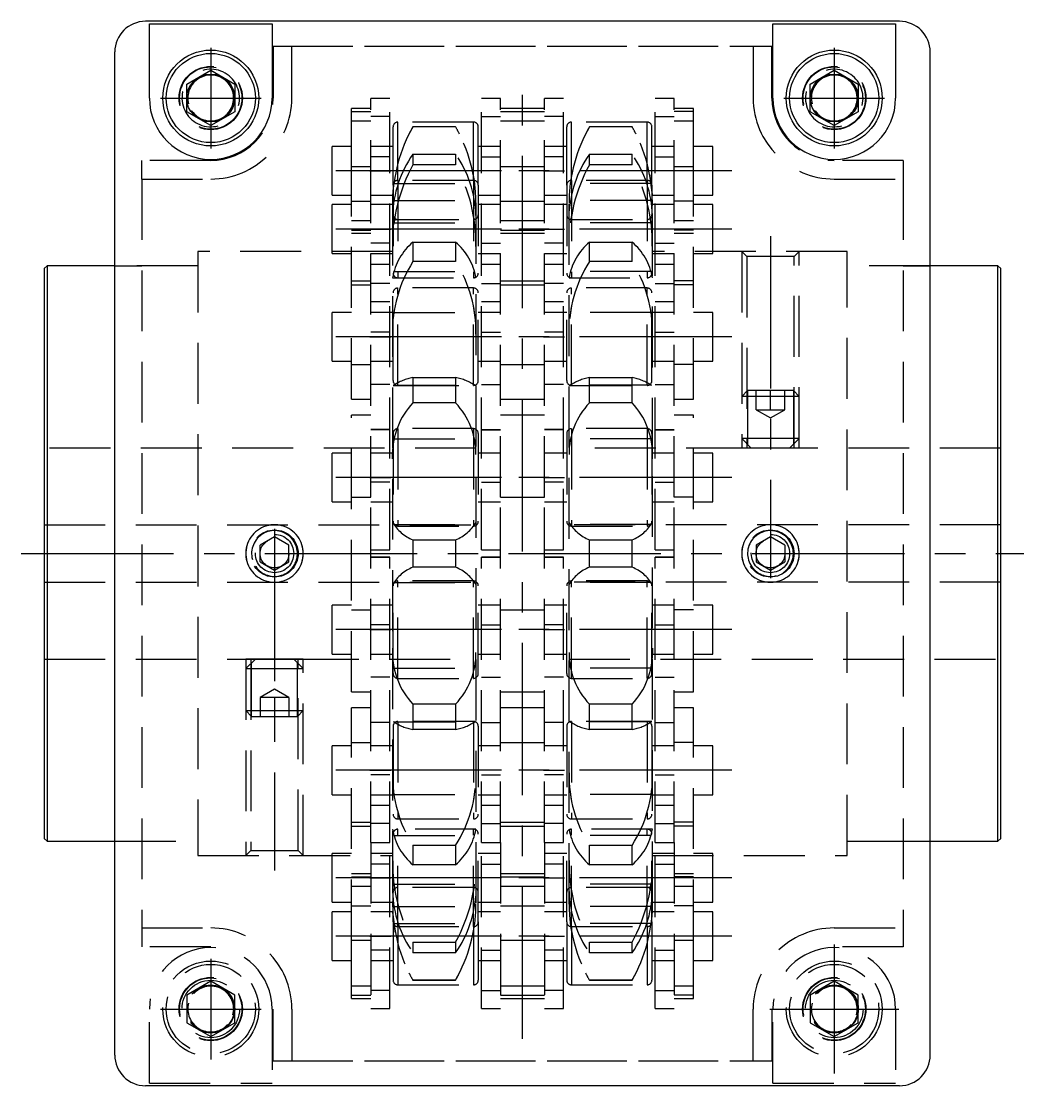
# Model space of a CAD drawing. Extents: x -2 to 243, y -8 to 259.
# Drawn here: x -2.4 to 102.1, y 147.9 to 258.9 of the extents above; entities that cross this region are included whole.
import ezdxf

# ---------------------------------------------------------------- set-up
doc = ezdxf.new("R2010")
doc.units = 0
doc.header["$LTSCALE"] = 0.5
doc.linetypes.add('CENTER', pattern=[50.8, 31.75, -6.35, 6.35, -6.35])
doc.linetypes.add('DASHED', pattern=[19.05, 12.7, -6.35])
for name, color, linetype in [('MSM_CENTER', 1, 'CENTER'), ('MSM_CONTINUOUS', 7, 'CONTINUOUS'), ('MSM_DASHED', 4, 'DASHED')]:
    doc.layers.add(name, color=color, linetype=linetype)

msp = doc.modelspace()

# ---------------------------------------------------------------- linework, layer by layer
at = {"layer": 'MSM_CENTER'}
for p, q in [((17.35, 256.1), (17.35, 245.6)), ((82.35, 256.1), (82.35, 245.6)), ((49.85, 152.75), (49.85, 253.95)), ((12.1, 250.85), (22.6, 250.85)), ((77.1, 250.85), (87.6, 250.85)), ((71.68, 243.26), (28.01, 243.26)), ((33.93, 243.26), (36.13, 243.26)), ((47.67, 243.26), (45.47, 243.26)), ((52.03, 243.26), (54.23, 243.26)), ((65.77, 243.26), (63.57, 243.26)), ((71.68, 237.18), (28.01, 237.18)), ((33.93, 237.18), (36.13, 237.18)), ((47.67, 237.18), (45.47, 237.18)), ((52.03, 237.18), (54.23, 237.18)), ((65.77, 237.18), (63.57, 237.18)), ((75.7, 236.43), (75.7, 200.77)), ((71.68, 225.96), (28.01, 225.96)), ((33.93, 225.96), (36.13, 225.96)), ((47.67, 225.96), (45.47, 225.96)), ((52.03, 225.96), (54.23, 225.96)), ((65.77, 225.96), (63.57, 225.96)), ((71.68, 211.29), (28.01, 211.29)), ((33.93, 211.29), (36.13, 211.29)), ((47.67, 211.29), (45.47, 211.29)), ((52.03, 211.29), (54.23, 211.29)), ((65.77, 211.29), (63.57, 211.29)), ((24, 205.93), (24, 170.28)), ((-2.4, 203.35), (102.1, 203.35)), ((71.68, 195.41), (28.01, 195.41)), ((33.93, 195.42), (36.13, 195.42)), ((47.67, 195.42), (45.47, 195.42)), ((52.03, 195.42), (54.23, 195.42)), ((65.77, 195.42), (63.57, 195.42)), ((71.68, 180.75), (28.01, 180.75)), ((33.93, 180.75), (36.13, 180.75)), ((47.67, 180.75), (45.47, 180.75)), ((52.03, 180.75), (54.23, 180.75)), ((65.77, 180.75), (63.57, 180.75)), ((71.68, 169.52), (28.01, 169.52)), ((33.93, 169.52), (36.13, 169.52)), ((47.67, 169.52), (45.47, 169.52)), ((52.03, 169.52), (54.23, 169.52)), ((65.77, 169.52), (63.57, 169.52)), ((71.68, 163.45), (28.01, 163.45)), ((33.93, 163.45), (36.13, 163.45)), ((47.67, 163.45), (45.47, 163.45)), ((52.03, 163.45), (54.23, 163.45)), ((65.77, 163.45), (63.57, 163.45)), ((82.35, 162.57), (82.35, 149.13)), ((17.35, 161.1), (17.35, 150.6)), ((12.1, 155.85), (22.6, 155.85)), ((75.63, 155.85), (89.07, 155.85))]:
    msp.add_line(p, q, dxfattribs=at)
at = {"layer": 'MSM_CONTINUOUS'}
for p, q in [((89.15, 258.85), (10.55, 258.85)), ((89.15, 258.85), (10.55, 258.85)), ((10.95, 250.85), (10.95, 258.57)), ((10.95, 258.57), (23.75, 258.57)), ((23.75, 258.57), (23.75, 250.85)), ((75.95, 250.85), (75.95, 258.57)), ((75.95, 258.57), (88.75, 258.57)), ((88.75, 258.57), (88.75, 250.85)), ((7.35, 151.05), (7.35, 255.65)), ((92.35, 151.05), (92.35, 255.65)), ((14.85, 252.3), (17.35, 253.74)), ((17.35, 253.74), (19.85, 252.3)), ((79.85, 252.3), (82.35, 253.74)), ((82.35, 253.74), (84.85, 252.3)), ((14.85, 249.41), (14.85, 252.3)), ((19.85, 252.3), (19.85, 249.41)), ((79.85, 249.41), (79.85, 252.3)), ((84.85, 252.3), (84.85, 249.41)), ((17.35, 247.97), (14.85, 249.41)), ((19.85, 249.41), (17.35, 247.97)), ((82.35, 247.97), (79.85, 249.41)), ((84.85, 249.41), (82.35, 247.97)), ((0.28, 233.35), (0, 233.07)), ((0.28, 233.35), (0.28, 173.35)), ((7.35, 233.35), (0.28, 233.35)), ((99.42, 233.35), (92.35, 233.35)), ((99.7, 233.07), (99.42, 233.35)), ((99.42, 173.35), (99.42, 233.35)), ((0, 233.07), (0, 173.63)), ((99.7, 173.63), (99.7, 233.07)), ((0, 173.63), (0.28, 173.35)), ((0.28, 173.35), (7.35, 173.35)), ((92.35, 173.35), (99.42, 173.35)), ((99.42, 173.35), (99.7, 173.63)), ((89.15, 147.85), (10.55, 147.85)), ((89.15, 147.85), (10.55, 147.85))]:
    msp.add_line(p, q, dxfattribs=at)
for centre, radius in [((17.35, 250.85), 5), ((17.35, 250.85), 4.65), ((82.35, 250.85), 5), ((82.35, 250.85), 4.65), ((17.35, 250.85), 2.5), ((82.35, 250.85), 2.5)]:
    msp.add_circle(centre, radius, dxfattribs=at)
for centre, radius, start, end in [((10.55, 255.65), 3.2, 90, 180), ((10.55, 255.65), 3.2, 90, 180), ((89.15, 255.65), 3.2, 0, 90), ((89.15, 255.65), 3.2, 0, 90), ((17.35, 250.85), 6.4, 180, 0), ((82.35, 250.85), 6.4, 180, 0), ((10.55, 151.05), 3.2, 180, 270), ((10.55, 151.05), 3.2, 180, 270), ((89.15, 151.05), 3.2, 270, 0), ((89.15, 151.05), 3.2, 270, 0)]:
    msp.add_arc(centre, radius, start, end, dxfattribs=at)
at = {"layer": 'MSM_DASHED'}
for p, q in [((23.85, 256.25), (23.85, 250.85)), ((23.85, 256.25), (75.85, 256.25)), ((25.8, 250.85), (25.8, 256.25)), ((25.8, 256.25), (73.9, 256.25)), ((73.9, 256.25), (73.9, 250.85)), ((75.85, 250.85), (75.85, 256.25)), ((34.03, 249.76), (32.03, 249.76)), ((32.03, 243.69), (32.03, 249.76)), ((36.03, 250.8), (34.03, 250.8)), ((34.03, 240.09), (34.03, 250.8)), ((36.03, 250.8), (34.03, 250.8)), ((36.03, 233.5), (36.03, 250.8)), ((47.57, 250.8), (45.57, 250.8)), ((45.57, 233.5), (45.57, 250.8)), ((47.57, 250.8), (45.57, 250.8)), ((47.57, 240.09), (47.57, 250.8)), ((52.13, 249.76), (47.57, 249.76)), ((54.13, 250.8), (52.13, 250.8)), ((52.13, 240.09), (52.13, 250.8)), ((54.13, 250.8), (52.13, 250.8)), ((54.13, 233.5), (54.13, 250.8)), ((65.67, 250.8), (63.67, 250.8)), ((63.67, 233.5), (63.67, 250.8)), ((65.67, 250.8), (63.67, 250.8)), ((65.67, 240.09), (65.67, 250.8)), ((67.67, 249.76), (65.67, 249.76)), ((67.67, 243.69), (67.67, 249.76)), ((32.03, 249.43), (34.03, 249.43)), ((36.03, 248.92), (34.03, 248.92)), ((36.03, 248.92), (34.03, 248.92)), ((45.57, 248.92), (47.57, 248.92)), ((45.57, 248.92), (47.57, 248.92)), ((47.57, 249.43), (52.13, 249.43)), ((54.13, 248.92), (52.13, 248.92)), ((54.13, 248.92), (52.13, 248.92)), ((63.67, 248.92), (65.67, 248.92)), ((63.67, 248.92), (65.67, 248.92)), ((67.67, 249.43), (65.67, 249.43)), ((32.03, 248.47), (34.03, 248.47)), ((36.36, 241.76), (36.36, 247.84)), ((36.86, 242.26), (36.86, 248.34)), ((44.74, 248.34), (36.86, 248.34)), ((42.87, 247.85), (38.43, 247.85)), ((38.43, 247.85), (38.43, 247.83)), ((42.87, 247.83), (38.43, 247.83)), ((42.87, 247.85), (42.87, 247.83)), ((44.74, 242.26), (44.74, 248.34)), ((45.24, 241.76), (45.24, 247.84)), ((47.57, 248.47), (52.13, 248.47)), ((54.46, 241.76), (54.46, 247.84)), ((62.84, 248.34), (54.96, 248.34)), ((54.96, 242.26), (54.96, 248.34)), ((61.27, 247.85), (56.83, 247.85)), ((56.83, 247.83), (56.83, 247.85)), ((61.27, 247.83), (56.83, 247.83)), ((61.27, 247.83), (61.27, 247.85)), ((62.84, 242.26), (62.84, 248.34)), ((63.34, 241.76), (63.34, 247.84)), ((65.67, 248.47), (67.67, 248.47)), ((30, 240.71), (30, 245.8)), ((32.03, 245.8), (30, 245.8)), ((36.36, 245.8), (34.03, 245.8)), ((36.03, 245.8), (34.03, 245.8)), ((47.57, 245.8), (45.24, 245.8)), ((47.57, 245.8), (45.57, 245.8)), ((54.46, 245.8), (52.13, 245.8)), ((54.13, 245.8), (52.13, 245.8)), ((65.67, 245.8), (63.34, 245.8)), ((65.67, 245.8), (63.67, 245.8)), ((69.7, 245.8), (67.67, 245.8)), ((69.7, 240.71), (69.7, 245.8)), ((10.15, 242.4), (10.15, 244.35)), ((17.35, 244.35), (10.15, 244.35)), ((36.03, 244.7), (34.03, 244.7)), ((36.03, 244.7), (34.03, 244.7)), ((38.43, 244.99), (42.87, 244.99)), ((38.43, 244.99), (38.43, 243.89)), ((42.87, 244.99), (42.87, 243.89)), ((45.57, 244.7), (47.57, 244.7)), ((45.57, 244.7), (47.57, 244.7)), ((54.13, 244.7), (52.13, 244.7)), ((54.13, 244.7), (52.13, 244.7)), ((56.83, 244.99), (61.27, 244.99)), ((56.83, 243.89), (56.83, 244.99)), ((61.27, 243.89), (61.27, 244.99)), ((63.67, 244.7), (65.67, 244.7)), ((63.67, 244.7), (65.67, 244.7)), ((89.55, 244.35), (82.35, 244.35)), ((89.55, 244.35), (89.55, 242.4)), ((34.03, 243.69), (32.03, 243.69)), ((32.03, 219.45), (32.03, 243.69)), ((42.87, 243.89), (38.43, 243.89)), ((52.13, 243.69), (47.57, 243.69)), ((61.27, 243.89), (56.83, 243.89)), ((67.67, 243.69), (65.67, 243.69)), ((67.67, 219.45), (67.67, 243.69)), ((10.15, 242.4), (10.15, 162.35)), ((10.15, 242.4), (17.35, 242.4)), ((36.46, 242.06), (36.44, 241.93)), ((44.74, 242.26), (36.86, 242.26)), ((36.86, 242.26), (36.86, 232.1)), ((44.74, 242.26), (44.74, 232.1)), ((44.81, 242.25), (44.76, 242.58)), ((44.86, 241.93), (44.81, 242.25)), ((54.89, 242.25), (54.84, 241.93)), ((54.94, 242.57), (54.89, 242.25)), ((62.84, 242.26), (54.96, 242.26)), ((54.96, 242.26), (54.96, 232.1)), ((62.84, 242.26), (62.84, 232.1)), ((63.26, 241.93), (63.24, 242.05)), ((82.35, 242.4), (89.55, 242.4)), ((89.55, 242.4), (89.55, 162.35)), ((36.33, 240.7), (36.35, 241.08)), ((36.35, 241.08), (36.44, 241.93)), ((36.36, 241.76), (36.36, 232.6)), ((36.44, 241.93), (44.86, 241.93)), ((45.24, 241.76), (45.24, 232.6)), ((54.46, 241.76), (54.46, 232.6)), ((63.26, 241.93), (54.84, 241.93)), ((63.34, 241.76), (63.34, 232.6)), ((63.34, 241.15), (63.37, 240.7)), ((30, 240.71), (32.03, 240.71)), ((32.03, 240.09), (34.03, 240.09)), ((34.03, 240.71), (36.36, 240.71)), ((34.03, 240.71), (36.03, 240.71)), ((34.03, 209.23), (34.03, 240.09)), ((36.3, 239.91), (36.3, 239.65)), ((36.44, 240.15), (36.38, 239.68)), ((36.44, 240.15), (44.86, 240.15)), ((45, 239.91), (45, 166.79)), ((45.24, 240.71), (47.57, 240.71)), ((45.57, 240.71), (47.57, 240.71)), ((47.57, 240.09), (52.13, 240.09)), ((47.57, 209.23), (47.57, 240.09)), ((52.13, 240.71), (54.46, 240.71)), ((52.13, 240.71), (54.13, 240.71)), ((52.13, 209.23), (52.13, 240.09)), ((54.7, 166.79), (54.7, 239.91)), ((63.26, 240.15), (54.84, 240.15)), ((63.32, 239.67), (63.26, 240.15)), ((63.34, 240.71), (65.67, 240.71)), ((63.4, 239.65), (63.4, 239.91)), ((63.67, 240.71), (65.67, 240.71)), ((67.67, 240.09), (65.67, 240.09)), ((65.67, 209.23), (65.67, 240.09)), ((67.67, 240.71), (69.7, 240.71)), ((30, 234.64), (30, 239.73)), ((32.03, 239.73), (30, 239.73)), ((36.36, 239.73), (34.03, 239.73)), ((36.03, 239.73), (34.03, 239.73)), ((36.3, 239.72), (36.31, 192.86)), ((36.38, 239.68), (36.36, 239.54)), ((47.57, 239.73), (45.24, 239.73)), ((47.57, 239.73), (45.57, 239.73)), ((54.46, 239.73), (52.13, 239.73)), ((54.13, 239.73), (52.13, 239.73)), ((63.35, 239.49), (63.32, 239.67)), ((65.67, 239.73), (63.34, 239.73)), ((63.4, 213.22), (63.4, 239.72)), ((65.67, 239.73), (63.67, 239.73)), ((69.7, 239.73), (67.67, 239.73)), ((69.7, 234.64), (69.7, 239.73)), ((34.03, 238.04), (32.03, 238.04)), ((36.3, 238.18), (45, 238.18)), ((36.35, 236.93), (36.44, 237.83)), ((36.44, 237.83), (44.86, 237.83)), ((36.86, 238.18), (44.74, 238.18)), ((44.86, 237.83), (44.76, 238.5)), ((52.13, 238.04), (47.57, 238.04)), ((54.7, 238.18), (63.4, 238.18)), ((54.94, 238.49), (54.84, 237.83)), ((63.26, 237.83), (54.84, 237.83)), ((54.96, 238.18), (62.84, 238.18)), ((67.67, 238.04), (65.67, 238.04)), ((32.03, 237.08), (34.03, 237.08)), ((32.03, 236.75), (34.03, 236.75)), ((47.57, 237.08), (52.13, 237.08)), ((47.57, 236.75), (52.13, 236.75)), ((67.67, 237.08), (65.67, 237.08)), ((65.67, 236.75), (67.67, 236.75)), ((36.03, 235.73), (34.03, 235.73)), ((36.03, 235.73), (34.03, 235.73)), ((38.43, 235.82), (42.87, 235.82)), ((38.43, 235.82), (38.43, 233.79)), ((42.87, 235.82), (42.87, 233.79)), ((45.57, 235.73), (47.57, 235.73)), ((45.57, 235.73), (47.57, 235.73)), ((54.13, 235.73), (52.13, 235.73)), ((54.13, 235.73), (52.13, 235.73)), ((56.83, 235.82), (61.27, 235.82)), ((56.83, 233.79), (56.83, 235.82)), ((61.27, 233.79), (61.27, 235.82)), ((63.67, 235.73), (65.67, 235.73)), ((63.67, 235.73), (65.67, 235.73)), ((16, 234.85), (16, 171.85)), ((36.3, 234.85), (16, 234.85)), ((30, 234.64), (32.03, 234.64)), ((34.03, 234.64), (36.36, 234.64)), ((34.03, 234.64), (36.03, 234.64)), ((45.24, 234.64), (47.57, 234.64)), ((45.57, 234.64), (47.57, 234.64)), ((52.13, 234.64), (54.46, 234.64)), ((52.13, 234.64), (54.13, 234.64)), ((63.34, 234.64), (65.67, 234.64)), ((83.7, 234.85), (63.4, 234.85)), ((63.67, 234.64), (65.67, 234.64)), ((67.67, 234.64), (69.7, 234.64)), ((72.7, 234.85), (72.7, 214.35)), ((72.7, 234.85), (73.24, 234.31)), ((73.24, 234.31), (73.24, 214.35)), ((78.16, 234.31), (73.24, 234.31)), ((78.16, 234.31), (78.7, 234.85)), ((78.16, 214.35), (78.16, 234.31)), ((78.7, 214.35), (78.7, 234.85)), ((83.7, 171.85), (83.7, 234.85)), ((7.35, 233.35), (10.15, 233.35)), ((7.35, 233.35), (10.15, 233.35)), ((16, 233.35), (7.35, 233.35)), ((36.03, 233.5), (34.03, 233.5)), ((36.03, 233.5), (34.03, 233.5)), ((36.03, 203.75), (36.03, 233.5)), ((42.87, 233.79), (38.43, 233.79)), ((47.57, 233.5), (45.57, 233.5)), ((45.57, 203.75), (45.57, 233.5)), ((47.57, 233.5), (45.57, 233.5)), ((54.13, 233.5), (52.13, 233.5)), ((54.13, 233.5), (52.13, 233.5)), ((54.13, 203.75), (54.13, 233.5)), ((61.27, 233.79), (56.83, 233.79)), ((65.67, 233.5), (63.67, 233.5)), ((63.67, 203.75), (63.67, 233.5)), ((65.67, 233.5), (63.67, 233.5)), ((92.35, 233.35), (83.7, 233.35)), ((89.55, 233.35), (92.35, 233.35)), ((89.55, 233.35), (92.35, 233.35)), ((36.3, 232.1), (45, 232.1)), ((36.44, 232.77), (44.86, 232.77)), ((45, 232.1), (44.99, 232.17)), ((54.7, 232.1), (63.4, 232.1)), ((63.26, 232.77), (54.84, 232.77)), ((32.03, 231.77), (34.03, 231.77)), ((32.03, 231.36), (34.03, 231.36)), ((36.03, 231.52), (34.03, 231.52)), ((36.03, 231.51), (34.03, 231.51)), ((44.74, 231.04), (36.86, 231.04)), ((36.86, 220.88), (36.86, 231.04)), ((44.74, 220.88), (44.74, 231.04)), ((45.57, 231.52), (47.57, 231.52)), ((45.57, 231.51), (47.57, 231.51)), ((47.57, 231.77), (52.13, 231.77)), ((47.57, 231.36), (52.13, 231.36)), ((54.13, 231.52), (52.13, 231.52)), ((54.13, 231.51), (52.13, 231.51)), ((62.84, 231.04), (54.96, 231.04)), ((54.96, 220.88), (54.96, 231.04)), ((62.84, 220.88), (62.84, 231.04)), ((63.67, 231.52), (65.67, 231.52)), ((63.67, 231.51), (65.67, 231.51)), ((67.67, 231.77), (65.67, 231.77)), ((67.67, 231.36), (65.67, 231.36)), ((36.36, 221.38), (36.36, 230.54)), ((45.24, 221.38), (45.24, 230.54)), ((54.46, 221.38), (54.46, 230.54)), ((63.34, 221.38), (63.34, 230.54)), ((34.03, 229.64), (36.03, 229.64)), ((34.03, 229.64), (36.03, 229.64)), ((44.86, 228.48), (44.76, 229.07)), ((45.57, 229.64), (47.57, 229.64)), ((45.57, 229.64), (47.57, 229.64)), ((52.13, 229.64), (54.13, 229.64)), ((52.13, 229.64), (54.13, 229.64)), ((54.94, 229.06), (54.84, 228.48)), ((63.67, 229.64), (65.67, 229.64)), ((63.67, 229.64), (65.67, 229.64)), ((30, 223.41), (30, 228.5)), ((32.03, 228.5), (30, 228.5)), ((36.03, 228.5), (34.03, 228.5)), ((36.03, 228.5), (34.03, 228.5)), ((36.36, 228.5), (36.03, 228.5)), ((36.35, 227.66), (36.44, 228.48)), ((36.44, 228.48), (44.86, 228.48)), ((45.57, 228.5), (45.24, 228.5)), ((47.57, 228.5), (45.57, 228.5)), ((47.57, 228.5), (45.57, 228.5)), ((54.13, 228.5), (52.13, 228.5)), ((54.13, 228.5), (52.13, 228.5)), ((54.46, 228.5), (54.13, 228.5)), ((63.26, 228.48), (54.84, 228.48)), ((63.67, 228.5), (63.34, 228.5)), ((65.67, 228.5), (63.67, 228.5)), ((65.67, 228.5), (63.67, 228.5)), ((69.7, 228.5), (67.67, 228.5)), ((69.7, 223.41), (69.7, 228.5)), ((36.03, 226.44), (34.03, 226.44)), ((36.03, 226.44), (34.03, 226.44)), ((45.57, 226.44), (47.57, 226.44)), ((45.57, 226.44), (47.57, 226.44)), ((54.13, 226.44), (52.13, 226.44)), ((54.13, 226.44), (52.13, 226.44)), ((63.67, 226.44), (65.67, 226.44)), ((63.67, 226.44), (65.67, 226.44)), ((30, 223.41), (32.03, 223.41)), ((34.03, 223.41), (36.03, 223.41)), ((34.03, 223.41), (36.03, 223.41)), ((36.03, 223.41), (36.36, 223.41)), ((45.24, 223.41), (45.57, 223.41)), ((45.57, 223.41), (47.57, 223.41)), ((45.57, 223.41), (47.57, 223.41)), ((52.13, 223.41), (54.13, 223.41)), ((52.13, 223.41), (54.13, 223.41)), ((54.13, 223.41), (54.46, 223.41)), ((63.34, 223.41), (63.67, 223.41)), ((63.67, 223.41), (65.67, 223.41)), ((63.67, 223.41), (65.67, 223.41)), ((67.67, 223.41), (69.7, 223.41)), ((32.03, 223.05), (34.03, 223.05)), ((47.57, 223.05), (52.13, 223.05)), ((67.67, 223.05), (65.67, 223.05)), ((36.03, 220.98), (34.03, 220.98)), ((36.03, 220.98), (34.03, 220.98)), ((36.44, 220.92), (36.37, 220.88)), ((36.44, 220.92), (44.86, 220.92)), ((38.43, 221.7), (42.87, 221.7)), ((38.43, 221.7), (38.43, 219.05)), ((42.87, 221.7), (42.87, 219.05)), ((44.91, 220.88), (44.86, 220.92)), ((44.97, 220.92), (44.96, 220.9)), ((45.57, 220.98), (47.57, 220.98)), ((45.57, 220.98), (47.57, 220.98)), ((54.13, 220.98), (52.13, 220.98)), ((54.13, 220.98), (52.13, 220.98)), ((54.76, 220.88), (54.73, 220.92)), ((54.84, 220.92), (54.81, 220.89)), ((63.26, 220.92), (54.84, 220.92)), ((56.83, 221.7), (61.27, 221.7)), ((56.83, 219.05), (56.83, 221.7)), ((61.27, 219.05), (61.27, 221.7)), ((63.33, 220.88), (63.26, 220.92)), ((63.67, 220.98), (65.67, 220.98)), ((63.67, 220.98), (65.67, 220.98)), ((36.38, 220.88), (44.92, 220.88)), ((36.86, 220.88), (44.74, 220.88)), ((44.93, 220.88), (44.91, 220.88)), ((54.81, 220.89), (54.77, 220.88)), ((54.78, 220.88), (63.32, 220.88)), ((54.96, 220.88), (62.84, 220.88)), ((73.31, 220.35), (72.7, 219.74)), ((78.09, 220.35), (73.31, 220.35)), ((73.31, 220.35), (73.31, 214.74)), ((74.2, 218.35), (74.2, 220.35)), ((75.7, 218.35), (75.7, 220.35)), ((77.2, 218.35), (77.2, 220.35)), ((78.7, 219.74), (78.09, 220.35)), ((78.09, 220.35), (78.09, 214.74)), ((32.03, 219.45), (34.03, 219.45)), ((42.87, 219.05), (38.43, 219.05)), ((47.57, 219.45), (52.13, 219.45)), ((61.27, 219.05), (56.83, 219.05)), ((65.67, 219.45), (67.67, 219.45)), ((78.7, 219.74), (72.7, 219.74)), ((32.03, 188.91), (32.03, 217.79)), ((34.03, 217.79), (32.03, 217.79)), ((52.13, 217.79), (47.57, 217.79)), ((67.67, 217.79), (65.67, 217.79)), ((67.67, 188.91), (67.67, 217.79)), ((74.2, 218.35), (77.2, 218.35)), ((74.2, 218.35), (75.7, 217.49)), ((75.7, 217.49), (77.2, 218.35)), ((36.03, 216.27), (34.03, 216.27)), ((36.03, 216.26), (34.03, 216.26)), ((36.36, 215.87), (36.36, 206.71)), ((36.86, 216.37), (36.86, 206.21)), ((44.74, 216.37), (36.86, 216.37)), ((44.74, 216.37), (44.74, 206.21)), ((45.24, 215.87), (45.24, 206.71)), ((45.57, 216.27), (47.57, 216.27)), ((45.57, 216.26), (47.57, 216.26)), ((54.13, 216.27), (52.13, 216.27)), ((54.13, 216.26), (52.13, 216.26)), ((54.46, 215.87), (54.46, 206.71)), ((54.96, 216.37), (54.96, 206.21)), ((62.84, 216.37), (54.96, 216.37)), ((62.84, 216.37), (62.84, 206.21)), ((63.34, 215.87), (63.34, 206.71)), ((63.67, 216.27), (65.67, 216.27)), ((63.67, 216.26), (65.67, 216.26)), ((72.7, 215.35), (73.7, 214.35)), ((78.7, 215.35), (72.7, 215.35)), ((77.7, 214.35), (78.7, 215.35)), ((45, 214.35), (0, 214.35)), ((36.35, 214.7), (36.44, 215.31)), ((36.44, 215.31), (44.86, 215.31)), ((73.27, 214.35), (54.7, 214.35)), ((63.26, 215.31), (54.84, 215.31)), ((78.7, 214.35), (72.7, 214.35)), ((78.7, 214.35), (72.7, 214.35)), ((77.7, 214.35), (73.7, 214.35)), ((99.7, 214.35), (78.15, 214.35)), ((30, 208.74), (30, 213.83)), ((32.03, 213.83), (30, 213.83)), ((36.36, 213.83), (34.03, 213.83)), ((36.03, 213.83), (34.03, 213.83)), ((36.3, 213.22), (36.31, 213.84)), ((47.57, 213.83), (45.24, 213.83)), ((47.57, 213.83), (45.57, 213.83)), ((54.46, 213.83), (52.13, 213.83)), ((54.13, 213.83), (52.13, 213.83)), ((65.67, 213.83), (63.34, 213.83)), ((63.4, 166.98), (63.39, 213.84)), ((65.67, 213.83), (63.67, 213.83)), ((69.7, 213.83), (67.67, 213.83)), ((69.7, 208.74), (69.7, 213.83)), ((36.03, 210.8), (34.03, 210.8)), ((36.03, 210.8), (34.03, 210.8)), ((45.57, 210.8), (47.57, 210.8)), ((45.57, 210.8), (47.57, 210.8)), ((54.13, 210.8), (52.13, 210.8)), ((54.13, 210.8), (52.13, 210.8)), ((63.67, 210.8), (65.67, 210.8)), ((63.67, 210.8), (65.67, 210.8)), ((30, 208.74), (32.03, 208.74)), ((32.03, 209.23), (34.03, 209.23)), ((34.03, 173.21), (34.03, 209.23)), ((34.03, 208.74), (36.36, 208.74)), ((34.03, 208.74), (36.03, 208.74)), ((45.24, 208.74), (47.57, 208.74)), ((45.57, 208.74), (47.57, 208.74)), ((47.57, 209.23), (52.13, 209.23)), ((47.57, 173.21), (47.57, 209.23)), ((52.13, 173.21), (52.13, 209.23)), ((52.13, 208.74), (54.46, 208.74)), ((52.13, 208.74), (54.13, 208.74)), ((63.34, 208.74), (65.67, 208.74)), ((63.67, 208.74), (65.67, 208.74)), ((67.67, 209.23), (65.67, 209.23)), ((65.67, 173.21), (65.67, 209.23)), ((67.67, 208.74), (69.7, 208.74)), ((36.44, 206.39), (36.4, 206.48)), ((63.29, 206.48), (63.26, 206.39)), ((0, 206.35), (45, 206.35)), ((36.44, 206.39), (44.86, 206.39)), ((36.86, 206.21), (44.74, 206.21)), ((44.76, 206.22), (44.86, 206.39)), ((99.7, 206.35), (54.7, 206.35)), ((63.26, 206.39), (54.84, 206.39)), ((54.84, 206.39), (54.94, 206.21)), ((54.96, 206.21), (62.84, 206.21)), ((24, 205.08), (22.5, 204.22)), ((25.5, 204.22), (24, 205.08)), ((38.43, 204.79), (42.87, 204.79)), ((38.43, 204.79), (38.43, 201.92)), ((42.87, 204.79), (42.87, 201.92)), ((56.83, 204.79), (61.27, 204.79)), ((56.83, 201.92), (56.83, 204.79)), ((61.27, 201.92), (61.27, 204.79)), ((75.7, 205.08), (74.2, 204.22)), ((77.2, 204.22), (75.7, 205.08)), ((22.5, 202.49), (22.5, 204.22)), ((25.5, 202.49), (25.5, 204.22)), ((34.03, 203.75), (36.03, 203.75)), ((34.03, 203.75), (36.03, 203.75)), ((45.57, 203.75), (47.57, 203.75)), ((45.57, 203.75), (47.57, 203.75)), ((52.13, 203.75), (54.13, 203.75)), ((52.13, 203.75), (54.13, 203.75)), ((63.67, 203.75), (65.67, 203.75)), ((63.67, 203.75), (65.67, 203.75)), ((74.2, 204.22), (74.2, 202.49)), ((77.2, 204.22), (77.2, 202.49)), ((22.5, 202.49), (24, 201.62)), ((24, 201.62), (25.5, 202.49)), ((36.03, 202.96), (34.03, 202.96)), ((36.03, 202.95), (34.03, 202.95)), ((36.03, 202.95), (36.03, 202.96)), ((36.03, 173.21), (36.03, 202.95)), ((45.57, 202.95), (45.57, 202.96)), ((47.57, 202.96), (45.57, 202.96)), ((45.57, 173.21), (45.57, 202.95)), ((47.57, 202.95), (45.57, 202.95)), ((54.13, 202.96), (52.13, 202.96)), ((54.13, 202.95), (52.13, 202.95)), ((54.13, 202.95), (54.13, 202.96)), ((54.13, 173.21), (54.13, 202.95)), ((63.67, 202.95), (63.67, 202.96)), ((65.67, 202.96), (63.67, 202.96)), ((63.67, 173.21), (63.67, 202.95)), ((65.67, 202.95), (63.67, 202.95)), ((74.2, 202.49), (75.7, 201.62)), ((75.7, 201.62), (77.2, 202.49)), ((42.87, 201.92), (38.43, 201.92)), ((61.27, 201.92), (56.83, 201.92)), ((0, 200.35), (45, 200.35)), ((36.36, 190.83), (36.36, 199.99)), ((36.41, 200.23), (36.44, 200.32)), ((36.44, 200.32), (44.86, 200.32)), ((36.86, 190.33), (36.86, 200.49)), ((44.74, 200.49), (36.86, 200.49)), ((44.74, 190.33), (44.74, 200.49)), ((44.86, 200.32), (44.76, 200.5)), ((45.24, 190.83), (45.24, 199.99)), ((54.46, 190.83), (54.46, 199.99)), ((99.7, 200.35), (54.7, 200.35)), ((54.94, 200.49), (54.84, 200.32)), ((63.26, 200.32), (54.84, 200.32)), ((54.96, 190.33), (54.96, 200.49)), ((62.84, 200.49), (54.96, 200.49)), ((62.84, 190.33), (62.84, 200.49)), ((63.26, 200.32), (63.3, 200.22)), ((63.34, 190.83), (63.34, 199.99)), ((30, 192.87), (30, 197.96)), ((32.03, 197.96), (30, 197.96)), ((36.03, 197.96), (34.03, 197.96)), ((36.03, 197.96), (34.03, 197.96)), ((36.36, 197.96), (36.03, 197.96)), ((45.57, 197.96), (45.24, 197.96)), ((47.57, 197.96), (45.57, 197.96)), ((47.57, 197.96), (45.57, 197.96)), ((54.13, 197.96), (52.13, 197.96)), ((54.13, 197.96), (52.13, 197.96)), ((54.46, 197.96), (54.13, 197.96)), ((63.67, 197.96), (63.34, 197.96)), ((65.67, 197.96), (63.67, 197.96)), ((65.67, 197.96), (63.67, 197.96)), ((69.7, 197.96), (67.67, 197.96)), ((69.7, 192.87), (69.7, 197.96)), ((32.03, 197.47), (34.03, 197.47)), ((47.57, 197.47), (52.13, 197.47)), ((67.67, 197.47), (65.67, 197.47)), ((36.03, 195.9), (34.03, 195.9)), ((36.03, 195.9), (34.03, 195.9)), ((45.57, 195.9), (47.57, 195.9)), ((45.57, 195.9), (47.57, 195.9)), ((54.13, 195.9), (52.13, 195.9)), ((54.13, 195.9), (52.13, 195.9)), ((63.67, 195.9), (65.67, 195.9)), ((63.67, 195.9), (65.67, 195.9)), ((36.3, 193.48), (36.3, 166.98)), ((63.4, 193.48), (63.39, 192.87)), ((0, 192.35), (21.55, 192.35)), ((21, 192.35), (21, 171.85)), ((22, 192.35), (21, 191.35)), ((21, 192.35), (27, 192.35)), ((27, 192.35), (21, 192.35)), ((21.54, 192.35), (21.54, 172.39)), ((22, 192.35), (26, 192.35)), ((27, 191.35), (26, 192.35)), ((26.43, 192.35), (45, 192.35)), ((26.46, 172.39), (26.46, 192.36)), ((27, 171.85), (27, 192.35)), ((30, 192.87), (32.03, 192.87)), ((34.03, 192.87), (36.03, 192.87)), ((34.03, 192.87), (36.03, 192.87)), ((36.03, 192.87), (36.36, 192.87)), ((45.24, 192.87), (45.57, 192.87)), ((45.57, 192.87), (47.57, 192.87)), ((45.57, 192.87), (47.57, 192.87)), ((52.13, 192.87), (54.13, 192.87)), ((52.13, 192.87), (54.13, 192.87)), ((54.13, 192.87), (54.46, 192.87)), ((54.7, 192.35), (99.7, 192.35)), ((63.34, 192.87), (63.67, 192.87)), ((63.67, 192.87), (65.67, 192.87)), ((63.67, 192.87), (65.67, 192.87)), ((67.67, 192.87), (69.7, 192.87)), ((21, 191.35), (27, 191.35)), ((21.61, 186.35), (21.61, 191.97)), ((26.39, 186.35), (26.39, 191.97)), ((36.44, 191.39), (44.86, 191.39)), ((63.26, 191.39), (54.84, 191.39)), ((63.35, 192), (63.26, 191.39)), ((36.03, 190.44), (34.03, 190.44)), ((36.03, 190.44), (34.03, 190.44)), ((36.86, 190.33), (44.74, 190.33)), ((45.57, 190.44), (47.57, 190.44)), ((45.57, 190.44), (47.57, 190.44)), ((54.13, 190.44), (52.13, 190.44)), ((54.13, 190.44), (52.13, 190.44)), ((54.96, 190.33), (62.84, 190.33)), ((63.67, 190.44), (65.67, 190.44)), ((63.67, 190.44), (65.67, 190.44)), ((24, 189.22), (22.5, 188.35)), ((25.5, 188.35), (24, 189.22)), ((32.03, 188.91), (34.03, 188.91)), ((47.57, 188.91), (52.13, 188.91)), ((65.67, 188.91), (67.67, 188.91)), ((22.5, 188.35), (22.5, 186.35)), ((25.5, 188.35), (22.5, 188.35)), ((24, 188.35), (24, 186.35)), ((25.5, 188.35), (25.5, 186.35)), ((38.43, 187.66), (38.43, 185.01)), ((38.43, 187.66), (42.87, 187.66)), ((42.87, 187.66), (42.87, 185.01)), ((56.83, 185.01), (56.83, 187.66)), ((56.83, 187.66), (61.27, 187.66)), ((61.27, 185.01), (61.27, 187.66)), ((21, 186.97), (21.61, 186.35)), ((21, 186.97), (27, 186.97)), ((26.39, 186.35), (27, 186.97)), ((32.03, 163.02), (32.03, 187.25)), ((34.03, 187.25), (32.03, 187.25)), ((52.13, 187.25), (47.57, 187.25)), ((67.67, 187.25), (65.67, 187.25)), ((67.67, 163.02), (67.67, 187.25)), ((21.61, 186.35), (26.39, 186.35)), ((36.03, 185.72), (34.03, 185.72)), ((36.03, 185.72), (34.03, 185.72)), ((36.37, 185.83), (36.44, 185.79)), ((44.92, 185.83), (36.38, 185.83)), ((36.44, 185.79), (44.86, 185.79)), ((44.74, 185.83), (36.86, 185.83)), ((36.86, 185.83), (36.86, 175.67)), ((44.74, 185.83), (44.74, 175.67)), ((44.86, 185.79), (44.89, 185.82)), ((44.89, 185.82), (44.93, 185.83)), ((44.94, 185.83), (44.97, 185.78)), ((45.57, 185.72), (47.57, 185.72)), ((45.57, 185.72), (47.57, 185.72)), ((54.13, 185.72), (52.13, 185.72)), ((54.13, 185.72), (52.13, 185.72)), ((54.73, 185.78), (54.74, 185.81)), ((54.77, 185.83), (54.79, 185.82)), ((63.32, 185.83), (54.78, 185.83)), ((54.79, 185.82), (54.84, 185.79)), ((63.26, 185.79), (54.84, 185.79)), ((62.84, 185.83), (54.96, 185.83)), ((54.96, 185.83), (54.96, 175.67)), ((62.84, 185.83), (62.84, 175.67)), ((63.26, 185.79), (63.33, 185.83)), ((63.67, 185.72), (65.67, 185.72)), ((63.67, 185.72), (65.67, 185.72)), ((36.36, 185.33), (36.36, 176.17)), ((42.87, 185.01), (38.43, 185.01)), ((45.24, 185.33), (45.24, 176.17)), ((54.46, 185.33), (54.46, 176.17)), ((61.27, 185.01), (56.83, 185.01)), ((63.34, 185.33), (63.34, 176.17)), ((32.03, 183.29), (30, 183.29)), ((30, 178.2), (30, 183.29)), ((32.03, 183.66), (34.03, 183.66)), ((36.36, 183.29), (34.03, 183.29)), ((36.03, 183.29), (34.03, 183.29)), ((47.57, 183.29), (45.24, 183.29)), ((47.57, 183.29), (45.57, 183.29)), ((47.57, 183.66), (52.13, 183.66)), ((54.46, 183.29), (52.13, 183.29)), ((54.13, 183.29), (52.13, 183.29)), ((65.67, 183.29), (63.34, 183.29)), ((65.67, 183.29), (63.67, 183.29)), ((67.67, 183.66), (65.67, 183.66)), ((69.7, 183.29), (67.67, 183.29)), ((69.7, 178.2), (69.7, 183.29)), ((36.03, 180.26), (34.03, 180.26)), ((36.03, 180.26), (34.03, 180.26)), ((45.57, 180.26), (47.57, 180.26)), ((45.57, 180.26), (47.57, 180.26)), ((54.13, 180.26), (52.13, 180.26)), ((54.13, 180.26), (52.13, 180.26)), ((63.67, 180.26), (65.67, 180.26)), ((63.67, 180.26), (65.67, 180.26)), ((63.35, 179.04), (63.26, 178.22)), ((30, 178.2), (32.03, 178.2)), ((34.03, 178.2), (36.36, 178.2)), ((34.03, 178.2), (36.03, 178.2)), ((36.44, 178.22), (44.86, 178.22)), ((44.76, 177.64), (44.86, 178.22)), ((45.24, 178.2), (47.57, 178.2)), ((45.57, 178.2), (47.57, 178.2)), ((52.13, 178.2), (54.46, 178.2)), ((52.13, 178.2), (54.13, 178.2)), ((54.84, 178.22), (54.94, 177.64)), ((63.26, 178.22), (54.84, 178.22)), ((63.34, 178.2), (65.67, 178.2)), ((63.67, 178.2), (65.67, 178.2)), ((67.67, 178.2), (69.7, 178.2)), ((36.03, 177.06), (34.03, 177.06)), ((36.03, 177.06), (34.03, 177.06)), ((47.57, 177.06), (45.57, 177.06)), ((47.57, 177.06), (45.57, 177.06)), ((54.13, 177.06), (52.13, 177.06)), ((54.13, 177.06), (52.13, 177.06)), ((65.67, 177.06), (63.67, 177.06)), ((65.67, 177.06), (63.67, 177.06)), ((36.86, 175.67), (44.74, 175.67)), ((54.96, 175.67), (62.84, 175.67)), ((32.03, 175.34), (34.03, 175.34)), ((32.03, 174.93), (34.03, 174.93)), ((36.03, 175.19), (34.03, 175.19)), ((36.03, 175.19), (34.03, 175.19)), ((45, 174.6), (36.3, 174.6)), ((36.86, 164.44), (36.86, 174.6)), ((44.74, 164.44), (44.74, 174.6)), ((45.57, 175.19), (47.57, 175.19)), ((45.57, 175.19), (47.57, 175.19)), ((47.57, 175.34), (52.13, 175.34)), ((47.57, 174.93), (52.13, 174.93)), ((54.13, 175.19), (52.13, 175.19)), ((54.13, 175.19), (52.13, 175.19)), ((63.4, 174.6), (54.7, 174.6)), ((54.7, 174.6), (54.71, 174.54)), ((54.96, 164.44), (54.96, 174.6)), ((62.84, 164.44), (62.84, 174.6)), ((63.67, 175.19), (65.67, 175.19)), ((63.67, 175.19), (65.67, 175.19)), ((67.67, 175.34), (65.67, 175.34)), ((67.67, 174.93), (65.67, 174.93)), ((7.35, 173.35), (10.15, 173.35)), ((7.35, 173.35), (10.15, 173.35)), ((7.35, 173.35), (16, 173.35)), ((34.03, 173.21), (36.03, 173.21)), ((34.03, 173.21), (34.03, 155.91)), ((34.03, 173.21), (36.03, 173.21)), ((36.03, 155.91), (36.03, 173.21)), ((36.36, 164.94), (36.36, 174.1)), ((36.44, 173.93), (44.86, 173.93)), ((45.24, 164.94), (45.24, 174.1)), ((45.57, 173.21), (47.57, 173.21)), ((45.57, 155.91), (45.57, 173.21)), ((45.57, 173.21), (47.57, 173.21)), ((47.57, 173.21), (47.57, 155.91)), ((52.13, 173.21), (54.13, 173.21)), ((52.13, 173.21), (52.13, 155.91)), ((52.13, 173.21), (54.13, 173.21)), ((54.13, 155.91), (54.13, 173.21)), ((54.46, 164.94), (54.46, 174.1)), ((63.26, 173.93), (54.84, 173.93)), ((63.34, 164.94), (63.34, 174.1)), ((63.67, 173.21), (65.67, 173.21)), ((63.67, 155.91), (63.67, 173.21)), ((63.67, 173.21), (65.67, 173.21)), ((65.67, 173.21), (65.67, 155.91)), ((83.7, 173.35), (92.35, 173.35)), ((89.55, 173.35), (92.35, 173.35)), ((89.55, 173.35), (92.35, 173.35)), ((21.54, 172.39), (21, 171.85)), ((21.54, 172.39), (26.46, 172.39)), ((27, 171.85), (26.46, 172.39)), ((32.03, 172.07), (30, 172.07)), ((30, 166.98), (30, 172.07)), ((36.03, 172.07), (34.03, 172.07)), ((36.03, 172.07), (34.03, 172.07)), ((36.36, 172.07), (36.03, 172.07)), ((38.43, 172.92), (42.87, 172.92)), ((38.43, 172.92), (38.43, 170.89)), ((42.87, 172.92), (42.87, 170.89)), ((45.57, 172.07), (45.24, 172.07)), ((47.57, 172.07), (45.57, 172.07)), ((47.57, 172.07), (45.57, 172.07)), ((54.13, 172.07), (52.13, 172.07)), ((54.13, 172.07), (52.13, 172.07)), ((54.46, 172.07), (54.13, 172.07)), ((56.83, 170.89), (56.83, 172.92)), ((56.83, 172.92), (61.27, 172.92)), ((61.27, 170.89), (61.27, 172.92)), ((63.67, 172.07), (63.34, 172.07)), ((65.67, 172.07), (63.67, 172.07)), ((65.67, 172.07), (63.67, 172.07)), ((69.7, 172.07), (67.67, 172.07)), ((69.7, 166.98), (69.7, 172.07)), ((16, 171.85), (36.3, 171.85)), ((36.03, 170.97), (34.03, 170.97)), ((36.03, 170.97), (34.03, 170.97)), ((45.57, 170.97), (47.57, 170.97)), ((45.57, 170.97), (47.57, 170.97)), ((54.13, 170.97), (52.13, 170.97)), ((54.13, 170.97), (52.13, 170.97)), ((63.4, 171.85), (83.7, 171.85)), ((63.67, 170.97), (65.67, 170.97)), ((63.67, 170.97), (65.67, 170.97)), ((34.03, 169.95), (32.03, 169.95)), ((42.87, 170.89), (38.43, 170.89)), ((52.13, 169.95), (47.57, 169.95)), ((61.27, 170.89), (56.83, 170.89)), ((67.67, 169.95), (65.67, 169.95)), ((32.03, 169.62), (34.03, 169.62)), ((36.44, 168.87), (44.86, 168.87)), ((44.76, 168.21), (44.86, 168.87)), ((47.57, 169.62), (52.13, 169.62)), ((54.84, 168.87), (54.94, 168.21)), ((63.26, 168.87), (54.84, 168.87)), ((63.35, 169.78), (63.26, 168.87)), ((67.67, 169.62), (65.67, 169.62)), ((32.03, 168.67), (34.03, 168.67)), ((45, 168.53), (36.3, 168.53)), ((44.74, 168.53), (36.86, 168.53)), ((47.57, 168.67), (52.13, 168.67)), ((63.4, 168.53), (54.7, 168.53)), ((62.84, 168.53), (54.96, 168.53)), ((65.67, 168.67), (67.67, 168.67)), ((30, 166.98), (32.03, 166.98)), ((32.03, 166.61), (34.03, 166.61)), ((34.03, 166.98), (36.03, 166.98)), ((34.03, 166.98), (36.03, 166.98)), ((36.03, 166.98), (36.36, 166.98)), ((36.3, 167.05), (36.3, 166.79)), ((36.35, 167.21), (36.38, 167.03)), ((36.38, 167.03), (36.44, 166.55)), ((36.44, 166.55), (44.86, 166.55)), ((45.24, 166.98), (45.57, 166.98)), ((45.57, 166.98), (47.57, 166.98)), ((45.57, 166.98), (47.57, 166.98)), ((47.57, 166.61), (52.13, 166.61)), ((52.13, 166.98), (54.13, 166.98)), ((52.13, 166.98), (54.13, 166.98)), ((54.13, 166.98), (54.46, 166.98)), ((63.26, 166.55), (54.84, 166.55)), ((63.26, 166.55), (63.32, 167.02)), ((63.32, 167.02), (63.34, 167.17)), ((63.34, 166.98), (63.67, 166.98)), ((63.4, 166.79), (63.4, 167.05)), ((63.67, 166.98), (65.67, 166.98)), ((63.67, 166.98), (65.67, 166.98)), ((67.67, 166.61), (65.67, 166.61)), ((67.67, 166.98), (69.7, 166.98)), ((32.03, 165.99), (30, 165.99)), ((30, 160.9), (30, 165.99)), ((36.36, 165.99), (34.03, 165.99)), ((36.03, 165.99), (34.03, 165.99)), ((36.36, 165.56), (36.33, 166)), ((47.57, 165.99), (45.24, 165.99)), ((47.57, 165.99), (45.57, 165.99)), ((54.46, 165.99), (52.13, 165.99)), ((54.13, 165.99), (52.13, 165.99)), ((63.35, 165.62), (63.26, 164.78)), ((65.67, 165.99), (63.34, 165.99)), ((63.37, 166), (63.35, 165.62)), ((65.67, 165.99), (63.67, 165.99)), ((69.7, 165.99), (67.67, 165.99)), ((69.7, 160.9), (69.7, 165.99)), ((10.15, 164.3), (17.35, 164.3)), ((36.36, 164.94), (36.36, 158.87)), ((36.44, 164.78), (36.46, 164.65)), ((36.44, 164.78), (44.86, 164.78)), ((36.86, 164.44), (36.86, 158.37)), ((36.86, 164.44), (44.74, 164.44)), ((44.74, 164.44), (44.74, 158.37)), ((44.76, 164.14), (44.81, 164.45)), ((44.81, 164.45), (44.86, 164.78)), ((45.24, 164.94), (45.24, 158.87)), ((54.46, 164.94), (54.46, 158.87)), ((54.84, 164.78), (54.89, 164.46)), ((63.26, 164.78), (54.84, 164.78)), ((54.89, 164.46), (54.94, 164.13)), ((54.96, 164.44), (54.96, 158.37)), ((54.96, 164.44), (62.84, 164.44)), ((62.84, 164.44), (62.84, 158.37)), ((63.24, 164.64), (63.26, 164.78)), ((63.34, 164.94), (63.34, 158.87)), ((82.35, 164.3), (89.55, 164.3)), ((17.35, 162.35), (10.15, 162.35)), ((32.03, 156.94), (32.03, 163.02)), ((32.03, 163.02), (34.03, 163.02)), ((38.43, 162.81), (42.87, 162.81)), ((38.43, 162.81), (38.43, 161.71)), ((42.87, 162.81), (42.87, 161.71)), ((47.57, 163.02), (52.13, 163.02)), ((56.83, 162.81), (61.27, 162.81)), ((56.83, 161.71), (56.83, 162.81)), ((61.27, 161.71), (61.27, 162.81)), ((65.67, 163.02), (67.67, 163.02)), ((67.67, 156.94), (67.67, 163.02)), ((89.55, 162.35), (82.35, 162.35)), ((36.03, 162), (34.03, 162)), ((36.03, 162), (34.03, 162)), ((42.87, 161.71), (38.43, 161.71)), ((45.57, 162), (47.57, 162)), ((45.57, 162), (47.57, 162)), ((54.13, 162), (52.13, 162)), ((54.13, 162), (52.13, 162)), ((61.27, 161.71), (56.83, 161.71)), ((63.67, 162), (65.67, 162)), ((63.67, 162), (65.67, 162)), ((30, 160.9), (32.03, 160.9)), ((34.03, 160.9), (36.36, 160.9)), ((34.03, 160.9), (36.03, 160.9)), ((45.24, 160.9), (47.57, 160.9)), ((45.57, 160.9), (47.57, 160.9)), ((52.13, 160.9), (54.46, 160.9)), ((52.13, 160.9), (54.13, 160.9)), ((63.34, 160.9), (65.67, 160.9)), ((63.67, 160.9), (65.67, 160.9)), ((67.67, 160.9), (69.7, 160.9)), ((17.35, 158.74), (14.85, 157.3)), ((19.85, 157.3), (17.35, 158.74)), ((38.43, 158.88), (42.87, 158.88)), ((38.43, 158.88), (38.43, 158.85)), ((38.43, 158.85), (42.87, 158.85)), ((42.87, 158.88), (42.87, 158.85)), ((56.83, 158.88), (61.27, 158.88)), ((56.83, 158.85), (56.83, 158.88)), ((56.83, 158.85), (61.27, 158.85)), ((61.27, 158.85), (61.27, 158.88)), ((82.35, 158.74), (79.85, 157.3)), ((84.85, 157.3), (82.35, 158.74)), ((34.03, 158.23), (32.03, 158.23)), ((36.03, 157.78), (34.03, 157.78)), ((36.03, 157.78), (34.03, 157.78)), ((36.86, 158.37), (44.74, 158.37)), ((45.57, 157.78), (47.57, 157.78)), ((45.57, 157.78), (47.57, 157.78)), ((52.13, 158.23), (47.57, 158.23)), ((54.13, 157.78), (52.13, 157.78)), ((54.13, 157.78), (52.13, 157.78)), ((54.96, 158.37), (62.84, 158.37)), ((63.67, 157.78), (65.67, 157.78)), ((63.67, 157.78), (65.67, 157.78)), ((67.67, 158.23), (65.67, 158.23)), ((14.85, 157.3), (14.85, 154.41)), ((19.85, 154.41), (19.85, 157.3)), ((32.03, 157.28), (34.03, 157.28)), ((32.03, 156.94), (34.03, 156.94)), ((47.57, 157.28), (52.13, 157.28)), ((47.57, 156.94), (52.13, 156.94)), ((67.67, 157.28), (65.67, 157.28)), ((65.67, 156.94), (67.67, 156.94)), ((79.85, 157.3), (79.85, 154.41)), ((84.85, 154.41), (84.85, 157.3)), ((10.95, 148.13), (10.95, 155.85)), ((23.75, 155.85), (23.75, 148.13)), ((23.85, 150.45), (23.85, 155.85)), ((25.8, 155.85), (25.8, 150.45)), ((34.03, 155.91), (36.03, 155.91)), ((34.03, 155.91), (36.03, 155.91)), ((45.57, 155.91), (47.57, 155.91)), ((45.57, 155.91), (47.57, 155.91)), ((52.13, 155.91), (54.13, 155.91)), ((52.13, 155.91), (54.13, 155.91)), ((63.67, 155.91), (65.67, 155.91)), ((63.67, 155.91), (65.67, 155.91)), ((73.9, 150.45), (73.9, 155.85)), ((75.85, 155.85), (75.85, 150.45)), ((75.95, 148.13), (75.95, 155.85)), ((88.75, 155.85), (88.75, 148.13)), ((14.85, 154.41), (17.35, 152.97)), ((17.35, 152.97), (19.85, 154.41)), ((79.85, 154.41), (82.35, 152.97)), ((82.35, 152.97), (84.85, 154.41)), ((23.85, 150.45), (75.85, 150.45)), ((25.8, 150.45), (73.9, 150.45)), ((10.95, 148.13), (23.75, 148.13)), ((75.95, 148.13), (88.75, 148.13))]:
    msp.add_line(p, q, dxfattribs=at)
for centre, radius in [((17.35, 250.85), 3.3), ((17.35, 250.85), 3.25), ((17.35, 250.85), 2.46), ((82.35, 250.85), 3.3), ((82.35, 250.85), 3.25), ((82.35, 250.85), 2.46), ((24, 203.35), 2.46), ((24, 203.35), 2), ((75.7, 203.35), 2.46), ((75.7, 203.35), 2), ((24, 203.35), 1.5), ((75.7, 203.35), 1.5), ((17.35, 155.85), 5), ((17.35, 155.85), 4.65), ((82.35, 155.85), 5), ((82.35, 155.85), 4.65), ((17.35, 155.85), 3.3), ((17.35, 155.85), 3.25), ((17.35, 155.85), 3), ((82.35, 155.85), 3.3), ((82.35, 155.85), 3.25), ((82.35, 155.85), 3), ((17.35, 155.85), 2.5), ((17.35, 155.85), 2.46), ((82.35, 155.85), 2.5), ((82.35, 155.85), 2.46)]:
    msp.add_circle(centre, radius, dxfattribs=at)
for centre, radius, start, end in [((17.35, 250.85), 3, 345, 285), ((17.35, 250.85), 2.39, 345, 285), ((17.35, 250.85), 2.39, 255, 195), ((82.35, 250.85), 3, 345, 285), ((82.35, 250.85), 2.39, 345, 285), ((82.35, 250.85), 2.39, 255, 195), ((17.35, 250.85), 6.5, 270, 0), ((17.35, 250.85), 8.45, 270, 0), ((82.35, 250.85), 8.45, 180, 270), ((82.35, 250.85), 6.5, 180, 270), ((52.72, 239.78), 16.42, 150.5331, 179.2962), ((36.86, 247.84), 0.5, 90, 180), ((52.17, 239.91), 15.87, 150, 152.2328), ((29.13, 239.91), 15.87, 26.8876, 30), ((28.58, 239.78), 16.42, 0.7038, 29.4669), ((44.74, 247.84), 0.5, 0, 90), ((54.96, 247.84), 0.5, 90, 180), ((71.12, 239.78), 16.42, 150.5331, 179.2962), ((70.57, 239.91), 15.87, 150, 152.2328), ((47.53, 239.91), 15.87, 26.8876, 30), ((46.98, 239.78), 16.42, 0.7038, 29.4669), ((62.84, 247.84), 0.5, 0, 90), ((47.95, 238.28), 11.65, 144.792, 178.3896), ((33.35, 238.28), 11.65, 1.6104, 35.208), ((66.35, 238.28), 11.65, 144.792, 178.3896), ((51.75, 238.28), 11.65, 1.6104, 35.208), ((53.61, 235.58), 17.31, 151.3027, 180.7024), ((27.69, 235.58), 17.31, 359.2976, 28.6973), ((72.01, 235.58), 17.31, 151.3027, 180.7024), ((46.09, 235.58), 17.31, 359.2976, 28.6973), ((52.17, 239.91), 15.87, 172.3242, 180), ((36.86, 241.76), 0.5, 90, 180), ((29.13, 239.91), 15.87, 7.206, 10.7735), ((44.74, 241.76), 0.5, 0, 90), ((54.96, 241.76), 0.5, 90, 180), ((70.57, 239.91), 15.87, 172.0891, 180), ((62.84, 241.76), 0.5, 0, 90), ((47.53, 239.91), 15.87, 7.206, 10.7735), ((29.13, 239.91), 15.87, 0, 0.3602), ((47.53, 239.91), 15.87, 0, 0.3602), ((36.86, 238.68), 0.5, 180, 270), ((44.74, 238.68), 0.5, 270, 0), ((54.96, 238.68), 0.5, 180, 270), ((62.84, 238.68), 0.5, 270, 0), ((42.45, 231.05), 6.24, 130.163, 170.2717), ((38.85, 231.05), 6.24, 9.7283, 49.837), ((60.85, 231.05), 6.24, 130.163, 170.2717), ((57.25, 231.05), 6.24, 9.7283, 49.837), ((49.81, 226.51), 13.51, 147.4084, 181.2336), ((31.49, 226.51), 13.51, 358.7664, 32.5916), ((68.21, 226.51), 13.51, 147.4084, 181.2336), ((49.89, 226.51), 13.51, 358.7664, 32.5916), ((36.86, 232.6), 0.5, 180, 270), ((44.74, 232.6), 0.5, 270, 0), ((54.96, 232.6), 0.5, 180, 270), ((62.84, 232.6), 0.5, 270, 0), ((36.86, 230.54), 0.5, 90, 180), ((44.74, 230.54), 0.5, 0, 90), ((54.96, 230.54), 0.5, 90, 180), ((62.84, 230.54), 0.5, 0, 90), ((36.86, 221.38), 0.5, 180, 270), ((39.37, 216.38), 5.4, 100.0848, 123.6739), ((41.93, 216.38), 5.4, 56.3261, 79.9152), ((44.74, 221.38), 0.5, 270, 0), ((54.96, 221.38), 0.5, 180, 270), ((57.77, 216.38), 5.4, 100.0848, 123.6739), ((60.33, 216.38), 5.4, 56.3261, 79.9152), ((62.84, 221.38), 0.5, 270, 0), ((44.02, 213.73), 7.72, 136.4738, 180.3567), ((37.28, 213.73), 7.72, 359.6433, 43.5262), ((62.42, 213.73), 7.72, 136.4738, 180.3567), ((55.68, 213.73), 7.72, 359.6433, 43.5262), ((36.86, 215.87), 0.5, 90, 180), ((44.74, 215.87), 0.5, 0, 90), ((54.96, 215.87), 0.5, 90, 180), ((62.84, 215.87), 0.5, 0, 90), ((40.08, 208.88), 4.42, 211.1601, 247.952), ((36.86, 206.71), 0.5, 180, 270), ((41.22, 208.88), 4.42, 292.048, 328.8399), ((44.74, 206.71), 0.5, 270, 0), ((54.96, 206.71), 0.5, 180, 270), ((58.48, 208.88), 4.42, 211.1601, 247.952), ((59.62, 208.88), 4.42, 292.048, 328.8399), ((62.84, 206.71), 0.5, 270, 0), ((24, 203.35), 3, 345, 285), ((24, 203.35), 3, 75, 15), ((24, 203.35), 2.39, 345, 285), ((24, 203.35), 2.39, 255, 195), ((75.7, 203.35), 3, 345, 285), ((75.7, 203.35), 3, 255, 195), ((75.7, 203.35), 2.39, 345, 285), ((75.7, 203.35), 2.39, 75, 15), ((40.08, 197.82), 4.42, 112.048, 148.8399), ((41.22, 197.82), 4.42, 31.1601, 67.952), ((58.48, 197.82), 4.42, 112.048, 148.8399), ((59.62, 197.82), 4.42, 31.1601, 67.952), ((36.86, 199.99), 0.5, 90, 180), ((44.74, 199.99), 0.5, 0, 90), ((54.96, 199.99), 0.5, 90, 180), ((62.84, 199.99), 0.5, 0, 90), ((44.02, 192.97), 7.72, 179.6433, 223.5262), ((37.28, 192.97), 7.72, 316.4738, 0.3567), ((62.42, 192.97), 7.72, 179.6433, 223.5262), ((55.68, 192.97), 7.72, 316.4738, 0.3567), ((36.86, 190.83), 0.5, 180, 270), ((44.74, 190.83), 0.5, 270, 0), ((54.96, 190.83), 0.5, 180, 270), ((62.84, 190.83), 0.5, 270, 0), ((36.86, 185.33), 0.5, 90, 180), ((39.37, 190.32), 5.4, 236.3261, 259.9152), ((41.93, 190.32), 5.4, 280.0848, 303.6739), ((44.74, 185.33), 0.5, 0, 90), ((54.96, 185.33), 0.5, 90, 180), ((57.77, 190.32), 5.4, 236.3261, 259.9152), ((60.33, 190.32), 5.4, 280.0848, 303.6739), ((62.84, 185.33), 0.5, 0, 90), ((49.81, 180.19), 13.51, 178.7664, 212.5916), ((31.49, 180.19), 13.51, 327.4084, 1.2336), ((68.21, 180.19), 13.51, 178.7664, 212.5916), ((49.89, 180.19), 13.51, 327.4084, 1.2336), ((36.86, 176.17), 0.5, 180, 270), ((44.74, 176.17), 0.5, 270, 0), ((54.96, 176.17), 0.5, 180, 270), ((62.84, 176.17), 0.5, 270, 0), ((42.45, 175.66), 6.24, 189.7283, 229.837), ((36.86, 174.1), 0.5, 90, 180), ((38.85, 175.66), 6.24, 310.163, 350.2717), ((44.74, 174.1), 0.5, 0, 90), ((54.96, 174.1), 0.5, 90, 180), ((60.85, 175.66), 6.24, 189.7283, 229.837), ((57.25, 175.66), 6.24, 310.163, 350.2717), ((62.84, 174.1), 0.5, 0, 90), ((53.61, 171.12), 17.31, 179.2976, 208.6973), ((27.69, 171.12), 17.31, 331.3027, 0.7024), ((72.01, 171.12), 17.31, 179.2976, 208.6973), ((46.09, 171.12), 17.31, 331.3027, 0.7024), ((47.95, 168.43), 11.65, 181.6104, 215.208), ((36.86, 168.03), 0.5, 90, 180), ((33.35, 168.43), 11.65, 324.792, 358.3896), ((44.74, 168.03), 0.5, 0, 90), ((54.96, 168.03), 0.5, 90, 180), ((66.35, 168.43), 11.65, 181.6104, 215.208), ((51.75, 168.43), 11.65, 324.792, 358.3896), ((62.84, 168.03), 0.5, 0, 90), ((52.17, 166.79), 15.87, 180, 180.3602), ((52.72, 166.93), 16.42, 180.7038, 209.4669), ((28.58, 166.93), 16.42, 330.5331, 359.2962), ((29.13, 166.79), 15.87, 352.0891, 0), ((70.57, 166.79), 15.87, 180, 180.3602), ((71.12, 166.93), 16.42, 180.7038, 209.4669), ((46.98, 166.93), 16.42, 330.5331, 359.2962), ((47.53, 166.79), 15.87, 352.3242, 0), ((17.35, 155.85), 8.45, 0, 90), ((36.86, 164.94), 0.5, 180, 270), ((52.17, 166.79), 15.87, 187.206, 190.7735), ((44.74, 164.94), 0.5, 270, 0), ((54.96, 164.94), 0.5, 180, 270), ((70.57, 166.79), 15.87, 187.206, 190.7735), ((62.84, 164.94), 0.5, 270, 0), ((82.35, 155.85), 8.45, 90, 180), ((17.35, 155.85), 6.4, 0, 180), ((82.35, 155.85), 6.4, 0, 180), ((36.86, 158.87), 0.5, 180, 270), ((52.17, 166.79), 15.87, 206.8876, 210), ((29.13, 166.79), 15.87, 330, 332.2328), ((44.74, 158.87), 0.5, 270, 0), ((54.96, 158.87), 0.5, 180, 270), ((70.57, 166.79), 15.87, 206.8876, 210), ((47.53, 166.79), 15.87, 330, 332.2328), ((62.84, 158.87), 0.5, 270, 0), ((17.35, 155.85), 2.39, 345, 285), ((17.35, 155.85), 2.39, 165, 105), ((82.35, 155.85), 2.39, 345, 285), ((82.35, 155.85), 2.39, 165, 105)]:
    msp.add_arc(centre, radius, start, end, dxfattribs=at)

doc.saveas('drawing.dxf')
